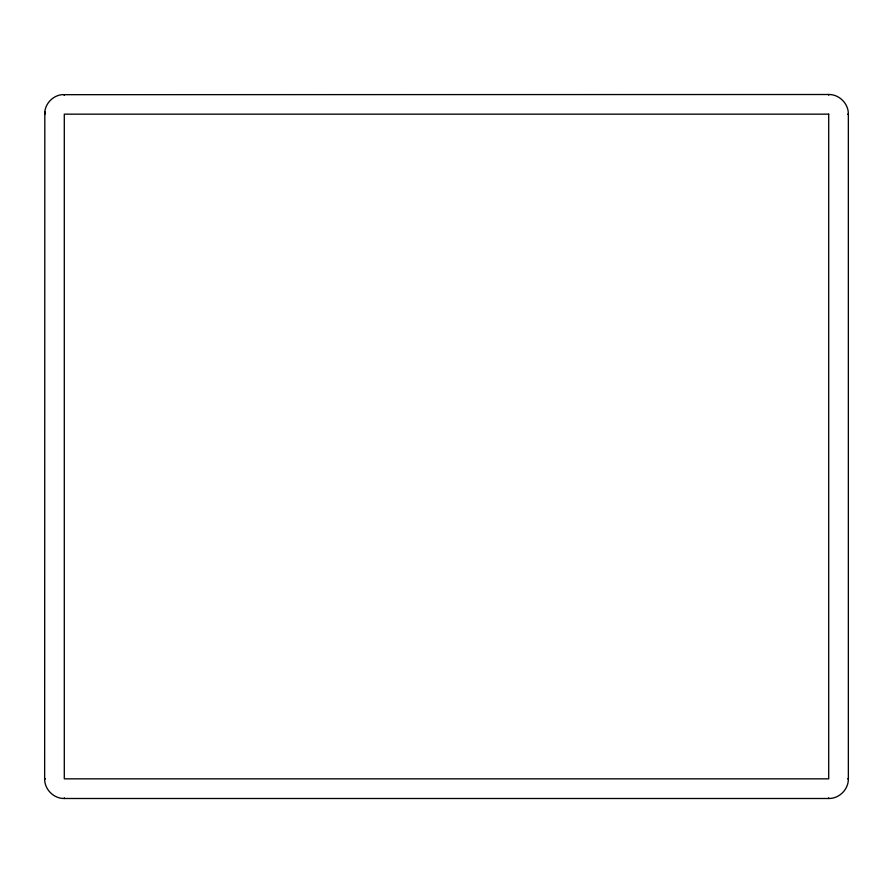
<?xml version="1.0" encoding="UTF-8"?>
<svg xmlns="http://www.w3.org/2000/svg" width="893" height="893" viewBox="0 0 893 893"><rect width="100%" height="100%" fill="white"/><g stroke="black" fill="none" stroke-linecap="round" stroke-linejoin="round"><path stroke-width="1.34" d="M44.65 778.841L44.817 111.592C45.856 102.985 53.133 95.707 61.729 94.68L828.704 94.502C839.241 94.312 848.54 103.621 848.35 114.159L848.35 778.841C848.54 789.379 839.241 798.688 828.704 798.498L64.296 798.498C53.759 798.688 44.46 789.379 44.65 778.841L45.32 778.841M44.985 114.159L44.817 111.592M847.68 114.159L848.35 114.159M847.68 778.841L848.35 778.841M828.704 94.502L828.704 95.171M828.704 797.829L828.704 798.498M64.296 94.669L64.296 95.339M64.296 797.829L64.296 798.498M828.704 114.159L64.296 114.159L64.296 778.841L828.704 778.841L828.704 114.159"/></g></svg>
